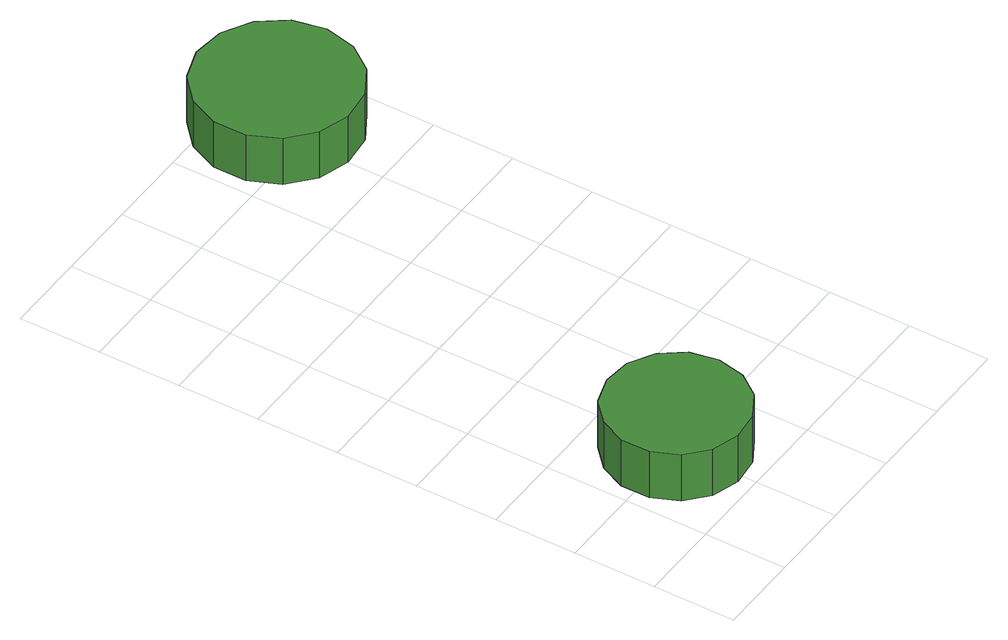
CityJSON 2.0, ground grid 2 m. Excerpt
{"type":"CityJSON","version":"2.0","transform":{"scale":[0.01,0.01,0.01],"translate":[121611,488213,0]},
"CityObjects":{
"tree1":{"type":"SolitaryVegetationObject","attributes":{"function":"something"},"geometry":[{"type":"MultiSurface","lod":"1","boundaries":[[[0,1,2,3,4,5,6,7,8,9,10,11,12,13,14]],[[15,16,17,18,19,20,21,22,23,24,25,26,27,28,29]],[[0,29,28,1]],[[1,28,27,2]],[[2,27,26,3]],[[3,26,25,4]],[[4,25,24,5]],[[5,24,23,6]],[[6,23,22,7]],[[7,22,21,8]],[[8,21,20,9]],[[9,20,19,10]],[[10,19,18,11]],[[11,18,17,12]],[[12,17,16,13]],[[13,16,15,14]],[[14,15,29,0]]]}]},
"tree2":{"type":"SolitaryVegetationObject","attributes":{"function":"something"},"geometry":[{"type":"MultiSurface","lod":"1","boundaries":[[[30,31,32,33,34,35,36,37,38,39,40,41,42,43,44]],[[45,46,47,48,49,50,51,52,53,54,55,56,57,58,59]],[[30,59,58,31]],[[31,58,57,32]],[[32,57,56,33]],[[33,56,55,34]],[[34,55,54,35]],[[35,54,53,36]],[[36,53,52,37]],[[37,52,51,38]],[[38,51,50,39]],[[39,50,49,40]],[[40,49,48,41]],[[41,48,47,42]],[[42,47,46,43]],[[43,46,45,44]],[[44,45,59,30]]]}]}
},
"vertices":[
[367,200,161],[353,268,161],[312,324,161],[252,359,161],[183,366,161],[116,345,161],[65,298,161],[37,235,161],[37,165,161],[65,102,161],[116,55,161],[183,34,161],[252,41,161],[312,76,161],[353,132,161],[353,132,32],[312,76,32],[252,41,32],[183,34,32],[116,55,32],[65,102,32],[37,165,32],[37,235,32],[65,298,32],[116,345,32],[183,366,32],[252,359,32],[312,324,32],[353,268,32],[367,200,32],
[693,1400,289],[676,1478,289],[629,1543,289],[560,1583,289],[480,1592,289],[404,1567,289],[344,1513,289],[312,1440,289],[312,1360,289],[344,1287,289],[404,1233,289],[480,1208,289],[560,1217,289],[629,1257,289],[676,1322,289],[676,1322,160],[629,1257,160],[560,1217,160],[480,1208,160],[404,1233,160],[344,1287,160],[312,1360,160],[312,1440,160],[344,1513,160],[404,1567,160],[480,1592,160],[560,1583,160],[629,1543,160],[676,1478,160],[693,1400,160]
]}
